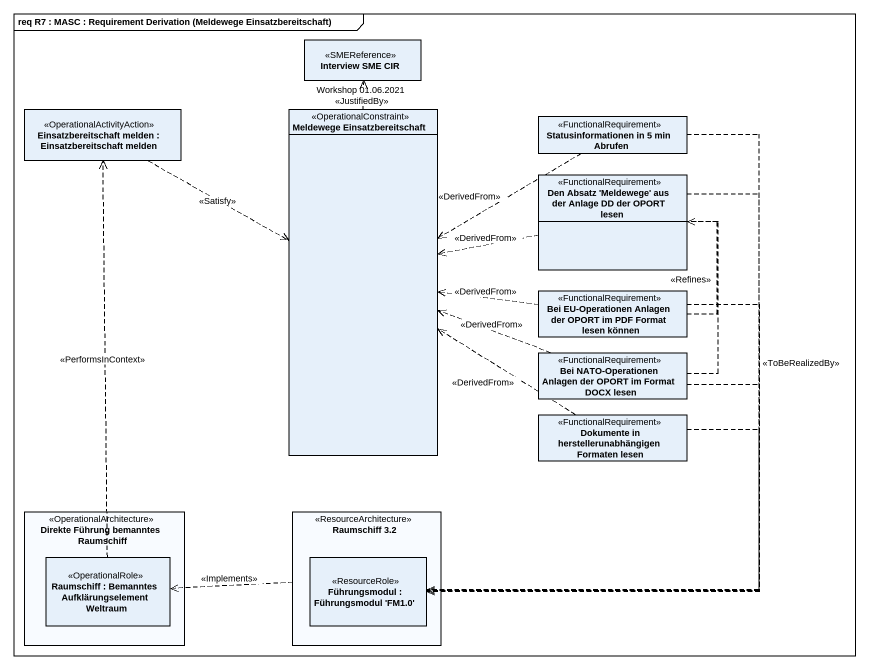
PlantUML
@startuml
mainframe req R7 : MASC : Requirement Derivation (Meldewege Einsatzbereitschaft)
allowmixing
hide circle
hide empty members
class "Interview SME CIR" as Interview_SME_CIR <<SMEReference>>
class "Einsatzbereitschaft melden : Einsatzbereitschaft melden" as Einsatzbereitschaft_melden <<OperationalActivityAction>>
class "Meldewege Einsatzbereitschaft" as Meldewege <<OperationalConstraint>>
class "Statusinformationen in 5 min Abrufen" as Statusinformationen_in_5 <<FunctionalRequirement>>
class "Den Absatz 'Meldewege' aus der Anlage DD der OPORT lesen" as Den_Absatz_Meldewege_aus <<FunctionalRequirement>>
class "Bei EU-Operationen Anlagen der OPORT im PDF Format lesen können" as Bei_EU_Operationen_Anlagen <<FunctionalRequirement>>
class "Bei NATO-Operationen Anlagen der OPORT im Format DOCX lesen" as Bei_NATO_Operationen <<FunctionalRequirement>>
class "Dokumente in herstellerunabhängigen Formaten lesen" as Dokumente_in <<FunctionalRequirement>>
rectangle "Direkte Führung bemanntes Raumschiff" as Direkte_Führung_bemanntes <<OperationalArchitecture>> {
  rectangle "Raumschiff : Bemanntes Aufklärungselement Weltraum" as Raumschiff <<OperationalRole>>
}
rectangle "Raumschiff 3.2" as Raumschiff_3_2 <<ResourceArchitecture>> {
  rectangle "Führungsmodul : Führungsmodul 'FM1.0'" as Führungsmodul <<ResourceRole>>
}
Einsatzbereitschaft_melden .right.> Meldewege : <<Satisfy>>
Meldewege .up.> Interview_SME_CIR : Workshop 01.06.2021\n<<JustifiedBy>>
Statusinformationen_in_5 .left.> Meldewege : <<DerivedFrom>>
Statusinformationen_in_5 ..> Führungsmodul : <<ToBeRealizedBy>>
Den_Absatz_Meldewege_aus .left.> Meldewege : <<DerivedFrom>>
Den_Absatz_Meldewege_aus ..> Führungsmodul
Bei_EU_Operationen_Anlagen .left.> Meldewege : <<DerivedFrom>>
Bei_EU_Operationen_Anlagen .up.> Den_Absatz_Meldewege_aus
Bei_EU_Operationen_Anlagen ..> Führungsmodul
Bei_NATO_Operationen .left.> Meldewege : <<DerivedFrom>>
Bei_NATO_Operationen .up.> Den_Absatz_Meldewege_aus : <<Refines>>
Bei_NATO_Operationen ..> Führungsmodul
Dokumente_in .up.> Meldewege : <<DerivedFrom>>
Dokumente_in ..> Führungsmodul
Raumschiff_3_2 .left.> Raumschiff : <<Implements>>
Raumschiff .up.> Einsatzbereitschaft_melden : <<PerformsInContext>>
@enduml
